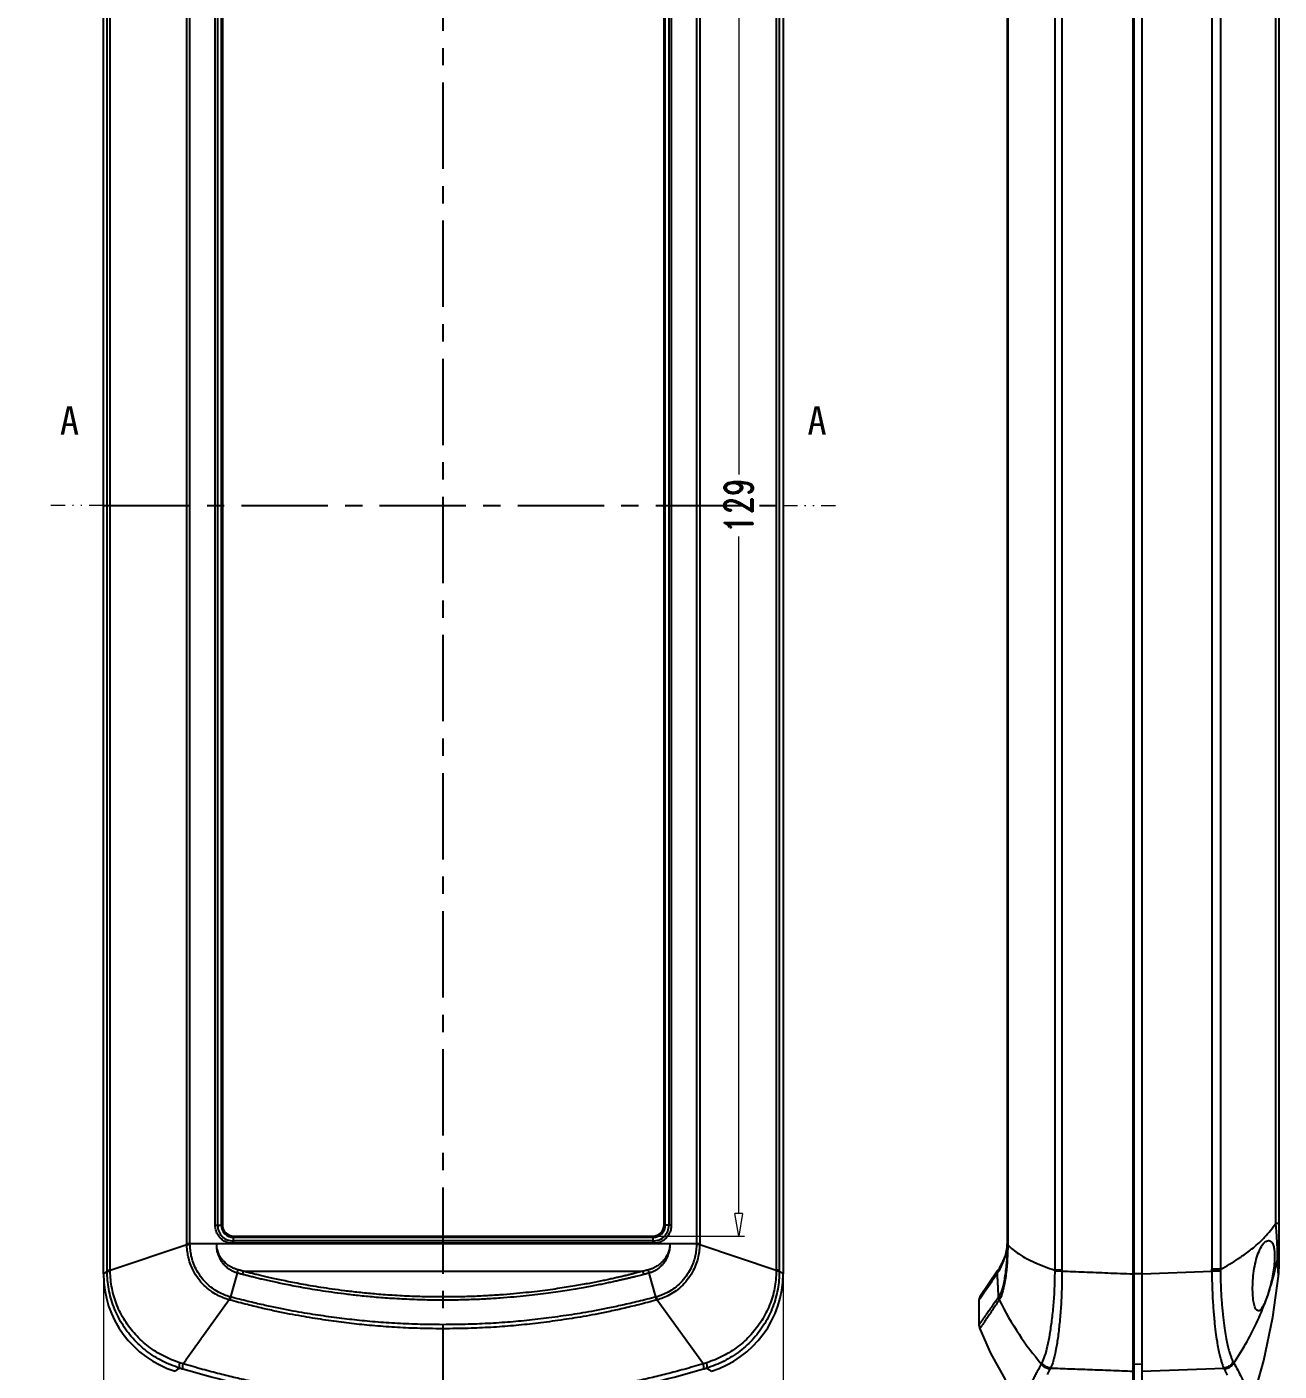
# Model space of a CAD drawing. Header units: millimetres. Extents: x 4688 to 5146, y 1130 to 1448.
# Drawn here: x 4749.7 to 4860.2, y 1237.9 to 1356.5 of the extents above; entities that cross this region are included whole.
import ezdxf
from ezdxf.enums import TextEntityAlignment as Align

# ---------------------------------------------------------------- set-up
doc = ezdxf.new("R2010")
doc.units = ezdxf.units.MM
doc.header["$MEASUREMENT"] = 0
doc.linetypes.add('CENTER', pattern=[50.800000000000004, 31.75, -6.35, 6.35, -6.35])
doc.linetypes.add('DIVIDE', pattern=[31.75, 12.7, -6.35, 0, -6.35, 0, -6.35])
doc.layers.get('0').update_dxf_attribs({"linetype": 'CONTINUOUS'})
doc.layers.get('Defpoints').update_dxf_attribs({"linetype": 'CONTINUOUS'})
doc.layers.add('dim', color=82, linetype='CONTINUOUS', lineweight=9)
doc.layers.add('hatch', color=56, linetype='CONTINUOUS', lineweight=9)
doc.styles.add('ROMAND', font='romand.shx', dxfattribs={"width": 0.75, "bigfont": 'gbcbig.shx'})
doc.styles.add('宋体', font='SimSun.ttf', dxfattribs={"height": 15})
doc.dimstyles.new('YanXiu', dxfattribs={"dimtxt": 2.5, "dimasz": 2.2, "dimexe": 1, "dimexo": 0, "dimgap": 0.66, "dimtad": 0, "dimzin": 0, "dimdsep": 46, "dimtxsty": 'ROMAND', "dimblk": 'CLOSEDBLANK', "dimcen": 0, "dimclrd": 3, "dimclre": 3, "dimclrt": 7, "dimadec": 0, "dimazin": 0, "dimtfac": 1, "dimtdec": 4, "dimtofl": 0, "dimtmove": 0, "dimatfit": 3, "dimldrblk": 'CLOSEDBLANK', "dimfxl": 0, "dimtolj": 1, "dimtzin": 0, "dimlwd": 0, "dimlwe": 0, "dimarcsym": 0})

# ---------------------------------------------------------------- blocks, each defined once
blk = doc.blocks.new('_ClosedBlank')
at = {"color": 0, "linetype": 'ByBlock', "lineweight": -2}
for p, q in [((-1, 0.1666666666666667), (0, 0)), ((-1, 0.1666666666666667), (-1, -0.1666666666666667)), ((0, 0), (-1, -0.1666666666666667))]:
    blk.add_line(p, q, dxfattribs=at)
blk = doc.blocks.new('*D6')
at = {"layer": 'Defpoints', "color": 0}
for p in [(4756.438438624612, 1246.466088006852), (4816.438438624612, 1246.466088006852), (4816.438438624612, 1225.505168216262)]:
    blk.add_point(p, dxfattribs=at)
at = {"layer": 'dim', "color": 3, "lineweight": 5}
for p, q in [((4756.438438624612, 1246.466088006852), (4756.438438624612, 1225.005418216262)), ((4816.438438624612, 1246.466088006852), (4816.438438624612, 1225.005418216262)), ((4758.438438624612, 1225.505168216262), (4784.465474338897, 1225.505168216262)), ((4814.438438624612, 1225.505168216262), (4788.411402910327, 1225.505168216262))]:
    blk.add_line(p, q, dxfattribs=at)
at = {"layer": 'dim', "color": 3, "lineweight": 5, "xscale": 2, "yscale": 2, "zscale": 2, "rotation": 180}
blk.add_blockref('_ClosedBlank', (4756.438438624612, 1225.505168216262), dxfattribs=at)
at = {"layer": 'dim', "color": 3, "lineweight": 5, "xscale": 2, "yscale": 2, "zscale": 2}
blk.add_blockref('_ClosedBlank', (4816.438438624612, 1225.505168216262), dxfattribs=at)
at = {"layer": 'dim', "color": 7, "insert": (4786.438438624612, 1225.505168216262), "char_height": 2.5, "attachment_point": 5, "style": 'ROMAND'}
blk.add_mtext('60', dxfattribs=at)
blk = doc.blocks.new('*D7')
at = {"layer": 'Defpoints', "color": 0}
for p in [(4747.425133011658, 1394.298872139452), (4786.438438618668, 1394.298872139452), (4786.438438630556, 1234.298088084652)]:
    blk.add_point(p, dxfattribs=at)
at = {"layer": 'dim', "color": 3, "lineweight": 5}
for p, q in [((4786.438438618668, 1394.298872139452), (4746.925383011658, 1394.298872139452)), ((4747.425133011658, 1392.298872139452), (4747.425133011658, 1317.030372969195)), ((4747.425133011658, 1236.298088084652), (4747.425133011658, 1311.566587254909)), ((4786.438438630556, 1234.298088084652), (4746.925383011658, 1234.298088084652))]:
    blk.add_line(p, q, dxfattribs=at)
at = {"layer": 'dim', "color": 3, "lineweight": 5, "xscale": 2, "yscale": 2, "zscale": 2}
for p, rotation in [((4747.425133011658, 1394.298872139452), 90), ((4747.425133011658, 1234.298088084652), 270)]:
    blk.add_blockref('_ClosedBlank', p, dxfattribs=dict(at, rotation=rotation))
at = {"layer": 'dim', "color": 7, "insert": (4747.425133011658, 1314.298480112053), "char_height": 2.5, "attachment_point": 5, "rotation": 90, "style": 'ROMAND'}
blk.add_mtext('160', dxfattribs=at)
blk = doc.blocks.new('*D14')
at = {"layer": 'Defpoints', "color": 0}
for p in [(4804.93980908989, 1378.800504164052), (4804.939809089912, 1249.796456060052), (4812.520749638588, 1249.796456060052)]:
    blk.add_point(p, dxfattribs=at)
at = {"layer": 'dim', "color": 3, "lineweight": 5}
for p, q in [((4804.93980908989, 1378.800504164052), (4813.020499638588, 1378.800504164052)), ((4812.520749638588, 1376.800504164052), (4812.520749638588, 1317.030372969195)), ((4812.520749638588, 1251.796456060052), (4812.520749638588, 1311.566587254909)), ((4804.939809089912, 1249.796456060052), (4813.020499638588, 1249.796456060052))]:
    blk.add_line(p, q, dxfattribs=at)
at = {"layer": 'dim', "color": 3, "lineweight": 5, "xscale": 2, "yscale": 2, "zscale": 2}
for p, rotation in [((4812.520749638588, 1378.800504164052), 90), ((4812.520749638588, 1249.796456060052), 270)]:
    blk.add_blockref('_ClosedBlank', p, dxfattribs=dict(at, rotation=rotation))
at = {"layer": 'dim', "color": 7, "insert": (4812.520749638588, 1314.298480112053), "char_height": 2.5, "attachment_point": 5, "rotation": 90, "style": 'ROMAND'}
blk.add_mtext('129', dxfattribs=at)

msp = doc.modelspace()

# ---------------------------------------------------------------- linework, layer by layer
at = {"color": 1, "linetype": 'CENTER', "ltscale": 0.24}
for p, q in [((4786.438438624612, 1234.287809585353), (4786.438438624612, 1394.309150638752)), ((4756.438438624612, 1314.298480112052), (4816.438438624612, 1314.298480112052))]:
    msp.add_line(p, q, dxfattribs=at)
at = {"color": 7, "linetype": 'Continuous'}
for p, q in [((4847.435233744037, 1236.679976058552), (4847.435233744037, 1391.916984165652)), ((4756.438438624612, 1246.466088006852), (4756.438438624612, 1382.130872217352)), ((4756.767669553012, 1246.807074574552), (4756.767669553012, 1381.789885649652)), ((4757.036775862212, 1246.806881363652), (4757.036775862212, 1381.790078860352)), ((4815.840101387112, 1381.790078860452), (4815.840101387112, 1246.806881363752)), ((4816.109207696312, 1381.789885649652), (4816.109207696312, 1246.807074574552)), ((4816.438438624612, 1382.130872217352), (4816.438438624612, 1246.466088006852)), ((4840.421494181237, 1381.790078860452), (4840.421494181237, 1246.806881363752)), ((4841.053133398337, 1381.789885649652), (4841.053133398337, 1246.807074574552)), ((4847.335233744036, 1236.017859288552), (4847.335233744036, 1382.130872217352)), ((4848.135233744037, 1236.021347952452), (4848.135233744037, 1382.130872217352)), ((4854.304983337637, 1381.724272156352), (4854.304983337637, 1246.872688067752)), ((4855.060547491437, 1381.724296447952), (4855.060547491437, 1246.872665624352)), ((4860.235233744037, 1247.291907188652), (4860.235233744037, 1381.305362276552)), ((4763.799405091412, 1249.106456060052), (4763.799405091412, 1379.490504164052)), ((4764.078105635112, 1249.106456060052), (4764.078105635112, 1379.490504164052)), ((4808.798771614112, 1379.490504164052), (4808.798771614112, 1249.106456060052)), ((4809.077472157912, 1379.490504164052), (4809.077472157912, 1249.106456060052)), ((4836.235233744037, 1379.490504164052), (4836.235233744037, 1249.106456060052)), ((4836.274855689937, 1379.490504164052), (4836.274855689937, 1249.106456060052)), ((4766.309420039312, 1250.776076980952), (4766.309420039312, 1377.820875737852)), ((4766.527181511112, 1250.768285981952), (4766.527181511112, 1377.828652383552)), ((4766.836193228712, 1377.828173641752), (4766.836193228712, 1250.768882471652)), ((4766.918020617412, 1377.822335405852), (4766.918020617412, 1250.774748180652)), ((4766.938438624612, 1377.801874629352), (4766.938438624612, 1250.795085594752)), ((4805.938438624612, 1250.795085594752), (4805.938438624612, 1377.801874629352)), ((4805.958856631912, 1250.774693979352), (4805.958856631912, 1377.821993953952)), ((4806.040684020612, 1250.768747991352), (4806.040684020612, 1377.828475983152)), ((4806.349695738212, 1377.828552640252), (4806.349695738212, 1250.768423867052)), ((4806.567457209912, 1377.820883829052), (4806.567457209912, 1250.776085165052)), ((4859.941037732337, 1250.938836170352), (4859.941037732337, 1377.658124214752)), ((4766.309420039312, 1250.768881705152), (4766.527181511112, 1250.768881705152)), ((4766.527181511112, 1250.768285981952), (4766.836193228712, 1250.768882471652)), ((4766.918020617412, 1250.774748180652), (4766.938438624612, 1250.795085594752)), ((4805.958856631912, 1250.774693979352), (4805.938438624612, 1250.795085594752)), ((4806.567457209912, 1250.768881705152), (4806.040684020612, 1250.768747991352)), ((4859.941037732136, 1250.938710210952), (4860.235233744037, 1250.938751682452)), ((4767.910864269712, 1249.167437474752), (4767.910730556012, 1249.694210664152)), ((4767.910730556012, 1249.694210664152), (4804.966012213012, 1249.694210664152)), ((4767.916676543912, 1249.776038052752), (4767.937068159412, 1249.796456060052)), ((4767.916676543912, 1249.776038052752), (4804.960146504012, 1249.776038052752)), ((4767.937068159412, 1249.796456060052), (4804.939809089912, 1249.796456060052)), ((4804.960146504012, 1249.776038052752), (4804.939809089912, 1249.796456060052)), ((4804.966608702712, 1249.385198946552), (4804.966012213012, 1249.694210664152)), ((4757.036775862212, 1246.806881363652), (4763.799594904412, 1249.059181604252)), ((4809.077472157912, 1249.106456060052), (4763.799405091412, 1249.106456060052)), ((4763.799593526112, 1249.059138307652), (4764.078276549612, 1249.061446383452)), ((4804.966608702712, 1249.385198946552), (4767.910406431612, 1249.385198946552)), ((4804.958817703712, 1249.167437474752), (4767.918067729612, 1249.167437474752)), ((4804.966012979512, 1249.167437474752), (4804.966012979512, 1249.385198946552)), ((4809.077297549212, 1249.059132428052), (4808.798600699613, 1249.061446371952)), ((4809.077282344612, 1249.059181605152), (4815.840101387112, 1246.806881363752)), ((4836.235220776937, 1249.083958749452), (4836.235181885037, 1249.061446371152)), ((4836.235233744037, 1249.106456060052), (4836.235220776937, 1249.083958749452)), ((4836.274855689937, 1249.106456060052), (4836.235233744037, 1249.106456060052)), ((4836.274841910237, 1249.082798601352), (4836.274800607737, 1249.059181605152)), ((4836.274855689937, 1249.106456060052), (4836.274841910237, 1249.082798601352)), ((4756.767639054212, 1246.709180842652), (4756.438438624612, 1246.466088006852)), ((4756.767639054212, 1246.709180842652), (4756.767669553012, 1246.807074574552)), ((4756.767669553212, 1246.807074574452), (4757.036775862412, 1246.807084057852)), ((4757.038080236712, 1246.701746603952), (4757.036823646712, 1246.806891434652)), ((4768.248314743112, 1246.539721702552), (4767.665945912912, 1244.426724965752)), ((4768.810762151212, 1246.691936650752), (4804.066115098112, 1246.691936650752)), ((4805.211043331212, 1244.426318403852), (4804.628562496712, 1246.539721736852)), ((4815.840053602512, 1246.806891434552), (4815.838797012512, 1246.701746603952)), ((4816.109207696112, 1246.807074574452), (4815.840074479812, 1246.807093541252)), ((4816.109207696312, 1246.807074574552), (4816.109238195012, 1246.709180842652)), ((4816.109238195012, 1246.709180842652), (4816.438438624612, 1246.466088006852)), ((4835.354637399737, 1246.691936650752), (4833.821089045437, 1244.424884504352)), ((4835.141604687837, 1246.374608966152), (4834.917338271437, 1246.041400013052)), ((4835.277966391837, 1246.577639609952), (4835.141604687837, 1246.374608966152)), ((4835.294625316137, 1246.438922088252), (4835.277450715137, 1246.413487411252)), ((4835.354637399737, 1246.691936650752), (4835.277966391837, 1246.577639609952)), ((4835.375786510037, 1246.723405984452), (4835.388802991237, 1246.742774014252)), ((4835.388802991237, 1246.742774014252), (4835.396642556637, 1246.754465230352)), ((4841.053716750537, 1246.709180845652), (4840.420721743237, 1246.701746682152)), ((4841.053133398337, 1246.807074574452), (4840.421465482937, 1246.807093541252)), ((4848.135233744037, 1246.475180280852), (4847.335233744036, 1246.475180280852)), ((4848.135233744037, 1246.466088006852), (4854.304071736236, 1246.705165190352)), ((4855.061191379137, 1246.696409523552), (4854.304068493637, 1246.704844550152)), ((4855.060547491437, 1246.872688558152), (4854.304983337637, 1246.872688067752)), ((4835.468972959336, 1244.426318403852), (4835.447204286237, 1244.851829750952)), ((4767.542170338912, 1244.170258374852), (4765.121356097412, 1240.816908623152)), ((4767.602853860412, 1244.154054798452), (4767.542170338912, 1244.170258374852)), ((4767.666010521812, 1244.426919868552), (4767.604512142412, 1244.443091667252)), ((4805.272506183312, 1244.442913063152), (4805.210978732712, 1244.426513381952)), ((4805.334844611512, 1244.170047351552), (4805.274151569212, 1244.153631954952)), ((4805.334844611512, 1244.170047351552), (4809.406253892112, 1238.529879472752)), ((4833.735233744037, 1244.149800161052), (4833.735233744037, 1241.982614359652)), ((4833.858720014137, 1244.325221299452), (4833.737943348237, 1244.148698115152)), ((4834.156454356837, 1244.760644329752), (4833.858720014137, 1244.325221299452)), ((4835.480537890737, 1244.442913063152), (4835.469021391837, 1244.426513381952)), ((4835.533289546737, 1244.170047351552), (4835.522004520137, 1244.153631954952)), ((4765.053977269312, 1240.723590141052), (4763.709242558412, 1238.860219618352)), ((4847.435233744037, 1239.167458538452), (4847.335233744036, 1239.175815960752)), ((4763.470770030312, 1238.529829911452), (4763.181324228712, 1238.621618961352)), ((4763.470771551612, 1238.529829650152), (4763.709242558412, 1238.860219618352)), ((4809.695553020612, 1238.621618961352), (4809.406261573612, 1238.529862133552)), ((4848.135233744037, 1238.451015230352), (4847.435233744037, 1238.486059286252)), ((4848.135233744037, 1237.880891104052), (4855.349680957737, 1238.149758531452)), ((4855.400630441637, 1238.053156229952), (4855.482264715437, 1237.887971992652)), ((4855.482264715437, 1237.887971992652), (4855.663073373037, 1237.522641428052))]:
    msp.add_line(p, q, dxfattribs=at)
for points in [[(4857.948088344837, 1235.464414051452), (4858.888579312937, 1238.828784969652), (4859.685926974536, 1242.657041055552), (4860.181451850637, 1246.255824854352)], [(4833.735233768337, 1241.981045902252), (4833.736215779537, 1241.936739484852), (4833.801094084537, 1241.624138238552)], [(4833.801094774837, 1241.624138511552), (4834.742765008137, 1239.470225393052), (4836.053947848137, 1237.139803986652), (4837.449025695537, 1235.161394853952)]]:
    msp.add_lwpolyline(points, dxfattribs=at)
for centre, radius, start, end in [((4767.860468808912, 1250.718489012452), 1.3341278566, 177.8610129262958, 272.1450248301928), ((4767.906230757612, 1250.764269182452), 1.0700450937, 179.7529883062009, 270.2409390731883), ((4767.916091384912, 1250.774115355652), 0.9980627294, 179.9638197211052, 270.0334447150896), ((4804.960779454212, 1250.774108740652), 0.9980625528, 269.9638125310937, 0.03344929500440746), ((4804.970625560012, 1250.764248251452), 1.070045092, 269.7529852301849, 0.240935956097505), ((4805.016405746812, 1250.718486298852), 1.3341278437, 267.8610098133821, 2.145022613095484), ((4769.665094503012, 1249.106369948252), 5.8656894122, 179.999158864395, 180.4609385065936), ((4768.914436693512, 1249.082435429952), 4.8362915477, 179.7154311026935, 180.2486635867936), ((4803.962440472412, 1249.082435419452), 4.8362915628, 359.7513365425971, 0.284569017096144), ((4803.196569524212, 1249.106431057652), 5.8809026337, 359.5396585335041, 0.0002435901960110377), ((4833.190451022737, 1249.128445389852), 3.0454149331, 351.2102535899041, 356.9194259310938), ((4833.527142735637, 1249.107540324552), 2.708091204, 356.9768367581013, 359.9781947429943), ((4833.532802096137, 1249.107456380552), 2.7024318331, 356.9737155847932, 359.9787916410021), ((4850.946001380737, 1249.382866267452), 9.289231389600001, 349.8423072788979, 359.9991512671955), ((4801.664416195636, 1243.325630822152), 58.59212669319999, 4.039855909794415, 4.325651239304305), ((4850.235233744037, 1247.291565930352), 10, 354.0549791670002, 359.9999999979026), ((4765.423189793312, 1246.463939590852), 8.9846870864, 179.9862995467994, 252.802369328104), ((4807.453686741312, 1246.463940117552), 8.984687086100001, 287.1976340326073, 0.01369709379874985), ((4565.536045459336, 1428.148300717552), 325.2506188963, 325.6785733585063, 326.0303858405883), ((4833.443736639337, 1247.801428608752), 2.2962039328, 326.6678617699953, 327.7543280141996), ((4849.068240474937, 1246.691253818752), 8.6475322818, 179.2337993540003, 179.9304781482043), ((4850.197909245137, 1246.812489104052), 9.1447774498, 180.0339242491992, 180.6472823758065), ((4838.806207017537, 1246.873263110552), 15.4987763307, 359.3785644750042, 359.9978741854985), ((4890.841814551837, 1246.866547229352), 35.7807916267, 179.9902018618016, 180.2724408349), ((4772.762815986212, 1243.120195551852), 5.3252402608, 165.6159574720944, 168.6278343566998), ((4772.866283093112, 1243.079597892152), 5.3719893729, 165.4748037260901, 168.4623730782027), ((4800.010561806812, 1243.078699555152), 5.3722419309, 11.54225065349999, 14.52770242430213), ((4800.114840104012, 1243.120331713252), 5.3245441445, 11.37025335250283, 14.38246686808982), ((4834.235233946237, 1244.144736016252), 0.5000000001, 145.9235978955995, 179.999995526495), ((4836.453828003537, 1244.489612378352), 0.9744055021, 182.7469953362034, 199.1441405142996), ((4794.805397068112, 1345.135409369052), 111.5588596989, 253.533202763518, 253.6812181462231), ((4786.390771731212, 1316.389483111752), 81.6066716065, 253.6802063718781, 259.7344594597174), ((4786.485011370412, 1316.394259710952), 81.6115652198, 280.2656552799776, 286.3193405972012), ((4777.904750358312, 1345.700824983252), 112.1483454972, 286.319184667923, 286.4666020014025), ((4840.803904149237, 1237.809552635552), 1.7265495493, 151.9435930582067, 155.3423170841058), ((4841.666335410337, 1237.171488593752), 1.8894416634, 148.7305122160079, 151.5778618090876), ((4853.567975482337, 1237.148323781152), 2.0438556604, 26.27682768570113, 29.33882821189372), ((4854.131285491137, 1237.595320171452), 2.3247997988, 25.64788049159794, 28.50195283860416)]:
    msp.add_arc(centre, radius, start, end, dxfattribs=at)
for centre, major_axis in [((4767.939810970612, 1250.797828406052), (0.7090462434, 0.7090462434)), ((4804.937066278612, 1250.797828406052), (-0.7090462434, 0.7090462434))]:
    msp.add_ellipse(centre, major_axis=major_axis, ratio=0.9972646886, start_param=2.3575640181, end_param=3.925621289100001, dxfattribs=at)
for points, start_tangent, end_tangent in [([(4767.918067729612, 1249.167437474752), (4767.502174206312, 1249.211188243752), (4767.106648005012, 1249.366504888552), (4766.766951247212, 1249.623476723252), (4766.510113720812, 1249.961706885652), (4766.353892334612, 1250.357281427052), (4766.309420039312, 1250.776076980952)], (-0.9995714633801762, -0.02927267661170013), (0.02518212343153934, 0.9996828800472072)), ([(4766.918020617412, 1250.774667587552), (4766.906090558412, 1250.772764963352), (4766.878308169112, 1250.770801053652), (4766.836196843312, 1250.768881690252)], (-0.8922113306870507, -0.4516181366969695), (-0.9992378733106388, -0.03903424831646787)), ([(4806.567457209912, 1250.776085165052), (4806.523706440912, 1250.360191641452), (4806.368389796012, 1249.964665440152), (4806.111417961412, 1249.624968682552), (4805.773187799012, 1249.368131156152), (4805.377613257712, 1249.211909770052), (4804.958817703712, 1249.167437474752)], (0.02927267661170013, -0.9995714633801762), (-0.9996828800472072, 0.02518212343153934)), ([(4805.958856631912, 1250.774667587552), (4805.970779057712, 1250.772738940852), (4805.998565643612, 1250.770810302352), (4806.040684020612, 1250.768881705152)], (0.886535992977907, -0.4626596299167203), (0.9992126068772463, -0.03967576410830519)), ([(4858.952372003037, 1249.692907851152), (4859.940563138237, 1250.939139018452)], (0.6900474171469081, 0.7237641619263011), (0.5379290087961442, 0.8429901431781974)), ([(4860.059118521337, 1249.294869860952), (4860.044585110137, 1249.526867388052), (4860.028315461137, 1249.770447372552), (4860.010181446737, 1250.029017789252), (4859.989894509337, 1250.306669609252), (4859.967027923337, 1250.608068339752), (4859.940973343937, 1250.938791626752)], (-0.0603675666996881, 0.998176215350155), (-0.08023572975161822, 0.9967759164783354)), ([(4767.916650152112, 1249.776038052752), (4767.914721505412, 1249.764115626952), (4767.912792866912, 1249.736329041152), (4767.910864269712, 1249.694210664152)], (-0.4626596299167203, -0.886535992977907), (-0.03967576410830519, -0.9992126068772463)), ([(4804.960227097212, 1249.776038052752), (4804.962129721412, 1249.764107993852), (4804.964093631112, 1249.736325604452), (4804.966012994512, 1249.694214278752)], (0.4516181366969695, -0.8922113306870507), (0.03903424831646787, -0.9992378733106388)), ([(4856.922585457637, 1247.995725140652), (4857.833443955637, 1248.671322622952), (4858.833324170737, 1249.570155150352), (4858.952372003037, 1249.692907851152)], (0.824564009801337, 0.5657686751140791), (0.6900474171376918, 0.7237641619350882)), ([(4767.542141897912, 1244.170228873952), (4767.013968593412, 1244.352637407752), (4766.471739565412, 1244.605774005952), (4765.906392707312, 1244.958607108152), (4765.325694933612, 1245.446787862852), (4764.791891220312, 1246.064150548452), (4764.376705142112, 1246.739770096552), (4764.097138745412, 1247.390968257752), (4763.926532973212, 1247.985253961752), (4763.833417866512, 1248.533748461652), (4763.799579255812, 1249.059175785352)], (-0.9594795285195639, 0.2817783425884179), (-0.01334506285840328, 0.9999109506837625)), ([(4767.604512142412, 1244.443091667252), (4767.097312509312, 1244.610909241752), (4766.582816927412, 1244.854412739352), (4766.052191944012, 1245.195806525952), (4765.510485305912, 1245.662688345752), (4765.012586901312, 1246.245399690152), (4764.622883220912, 1246.880580243552), (4764.358426074312, 1247.493039060152), (4764.196380519012, 1248.052269005152), (4764.108443899912, 1248.568215998352), (4764.078276549712, 1249.061446371052)], (-0.9660311432035152, 0.2584256766672179), (-0.007313628129391146, 0.9999732550641468)), ([(4768.248306800812, 1246.539683914252), (4768.130480833312, 1246.575520815852), (4768.006410738812, 1246.621170241652), (4767.875492254512, 1246.678542805652), (4767.737511095712, 1246.749910100752), (4767.592716052812, 1246.837903503252), (4767.442036912212, 1246.945449005752), (4767.287270385912, 1247.075638440452), (4767.131815540412, 1247.230908269752), (4766.980671818312, 1247.411986220752), (4766.839469292312, 1247.617457430952), (4766.715270413912, 1247.840502488852), (4766.615440579412, 1248.066343326552), (4766.541980447512, 1248.281001265052), (4766.491619581512, 1248.479528399352), (4766.460094368312, 1248.661267284652), (4766.443122940212, 1248.825997024652), (4766.436911495812, 1248.973791634952), (4766.438438624612, 1249.106456060052)], (-0.9644790497846409, 0.2641593506323718), (0.0364506104044817, 0.9993354556910012)), ([(4768.337056564012, 1246.814565294952), (4768.232559544212, 1246.843754297852), (4768.120988405412, 1246.880204919752), (4768.001395957512, 1246.925555611252), (4767.873104854212, 1246.981899356952), (4767.735730028812, 1247.051623215252), (4767.589420118612, 1247.137506213952), (4767.435036023012, 1247.242712389152), (4767.274981371312, 1247.370200729652), (4767.113414940612, 1247.521994287052), (4766.955725695912, 1247.698413926052), (4766.809976217412, 1247.894844083052), (4766.686637377212, 1248.099241680752), (4766.591177092612, 1248.298745551752), (4766.522323004012, 1248.487710956352), (4766.476650924412, 1248.664237917152), (4766.450074325012, 1248.826704260052), (4766.438540591012, 1248.973843874852), (4766.438438624612, 1249.106456060052)], (-0.9686606529115368, 0.2483878811476022), (0.03644898790623712, 0.9993355148700617)), ([(4806.438438624612, 1249.106456060052), (4806.437972515112, 1248.964784000852), (4806.425747266112, 1248.817978923952), (4806.399986380512, 1248.663078635452), (4806.357646724612, 1248.497778868052), (4806.294653844812, 1248.320412621252), (4806.206502003512, 1248.129970600252), (4806.089221161912, 1247.928695386152), (4805.945134673712, 1247.728198859852), (4805.782423575712, 1247.541589363152), (4805.610641718812, 1247.377780907952), (4805.440084108412, 1247.241422654852), (4805.279226321712, 1247.132335006052), (4805.131306747612, 1247.046289985152), (4804.995869628712, 1246.978190138252), (4804.871459849312, 1246.923920211552), (4804.755852827312, 1246.880192207152), (4804.646358457212, 1246.844371545952), (4804.539820675313, 1246.814565202452)], (0.0364818036954044, -0.999334317432925), (-0.9686605689332873, -0.2483882086449359)), ([(4806.438436544312, 1249.106509696752), (4806.439827067512, 1248.964716480652), (4806.433120294712, 1248.817198186552), (4806.416623933112, 1248.660084098952), (4806.387453108912, 1248.489985484752), (4806.341589128812, 1248.303992149252), (4806.274204261412, 1248.099766438152), (4806.180048857212, 1247.878338167952), (4806.058277503212, 1247.651662272452), (4805.913535976812, 1247.435063650252), (4805.753397879612, 1247.240050013552), (4805.587871697412, 1247.074053403352), (4805.426464436912, 1246.939003958452), (4805.273893875612, 1246.831191942952), (4805.130942371012, 1246.745216478052), (4804.997018385212, 1246.676471111252), (4804.870427036712, 1246.621154584352), (4804.748682020412, 1246.576287554452), (4804.628570439012, 1246.539683948452)], (0.03647821263811269, -0.9993344485219794), (-0.9644790454171193, -0.2641593665787424)), ([(4808.798600699613, 1249.061446371152), (4808.768921756512, 1248.572496203552), (4808.680860812412, 1248.053875934852), (4808.518866412412, 1247.494211049152), (4808.259021519812, 1246.890393342552), (4807.880634071012, 1246.268095253652), (4807.391028762012, 1245.687459426752), (4806.845022636912, 1245.210964390352), (4806.300177080612, 1244.857796672152), (4805.773567556912, 1244.608526139252), (4805.272506183312, 1244.442913063152)], (-0.00731279307857383, -0.9999732611712125), (-0.966028473896964, -0.2584356547001649)), ([(4809.077297994612, 1249.059175785152), (4809.043983478012, 1248.538301126952), (4808.950727597512, 1247.986960216452), (4808.780174856212, 1247.392211167252), (4808.505502741812, 1246.750204256252), (4808.102463441312, 1246.088280453752), (4807.577613604612, 1245.472876289352), (4806.992237797112, 1244.974336149152), (4806.411616688412, 1244.609263094952), (4805.856620278412, 1244.350119239952), (4805.334837538912, 1244.170050658152)], (-0.01334575560945317, -0.9999109414378926), (-0.9594752622904672, -0.2817928690592423)), ([(4836.199929792237, 1248.660084098952), (4836.169872027137, 1248.489985484752), (4836.127835607637, 1248.303992149252), (4836.071579809737, 1248.099766438152), (4835.999788246737, 1247.878338167952), (4835.915836965937, 1247.651662272452), (4835.826697564037, 1247.435063650252), (4835.739438262137, 1247.240050013552), (4835.659894022937, 1247.074053403352), (4835.591375435237, 1246.939003958452), (4835.533984762737, 1246.831191942952), (4835.486265891337, 1246.745216478052), (4835.446639272437, 1246.676471111252), (4835.413586184237, 1246.621154584352), (4835.385792740037, 1246.576287554452)], (-0.1501091075756176, -0.9886694370834226), (-0.5340048215948026, -0.8454814312056197)), ([(4836.200099822637, 1248.663078635452), (4836.170496791337, 1248.497778868052), (4836.129506163437, 1248.320412621252), (4836.075237122637, 1248.129970600252), (4836.006766072737, 1247.928695386152), (4835.927656722337, 1247.728198859852), (4835.844681395337, 1247.541589363152), (4835.764673301237, 1247.377780907952), (4835.692909970737, 1247.241422654852), (4835.632049806037, 1247.132335006052), (4835.581832597237, 1247.046289985152), (4835.540674674937, 1246.978190138252), (4835.506963759337, 1246.923920211552), (4835.479204507636, 1246.880192207152), (4835.456071922337, 1246.844371545952), (4835.436569471937, 1246.814565202452)], (-0.1515771036597816, -0.9884454368583588), (-0.549649022388181, -0.8353956860001834)), ([(4835.542949178037, 1246.981899356952), (4835.585002917537, 1247.051623215252), (4835.635005323237, 1247.137506213952), (4835.693611170637, 1247.242712389152), (4835.760808050237, 1247.370200729652), (4835.835463069937, 1247.521994287052), (4835.915005107237, 1247.698413926052), (4835.994159704037, 1247.894844083052), (4836.065510950137, 1248.099241680752), (4836.123859802336, 1248.298745551752), (4836.168422389037, 1248.487710956352), (4836.200099731437, 1248.663078649452)], (0.5224082965123785, 0.8526954742081343), (0.1515772411102441, 0.9884454157804603)), ([(4836.235181885037, 1249.061446371152), (4836.228044518437, 1248.572496203552), (4836.207531938036, 1248.053875934852), (4836.170260184337, 1247.494211049152), (4836.111113392537, 1246.890393342552), (4836.026076773837, 1246.268095253652), (4835.917828556237, 1245.687459426752), (4835.799579317437, 1245.210964390352), (4835.684779575537, 1244.857796672152), (4835.577675476637, 1244.608526139252)], (-0.002304500928366166, -0.9999973446342101), (-0.4482630419818029, -0.8939016977236481)), ([(4836.274809764637, 1249.059175785152), (4836.267276913537, 1248.538301126952), (4836.247188321637, 1247.986960216452), (4836.211099189537, 1247.392211167252), (4836.153853038037, 1246.750204256252), (4836.071204355737, 1246.088280453752), (4835.965412079036, 1245.472876289352), (4835.849208586437, 1244.974336149152), (4835.735663480337, 1244.609263094952)], (-0.003855508532119262, -0.9999925674993585), (-0.3382107618284944, -0.9410703908759374)), ([(4836.231465075637, 1248.964716480652), (4836.219974032937, 1248.817198186552), (4836.199929792237, 1248.660084098952)], (-0.05236494513418815, -0.998628015089249), (-0.1501091075936197, -0.9886694370806893)), ([(4836.274809692837, 1249.059132428052), (4836.252860288037, 1249.059912726952), (4836.235181536037, 1249.061446371952)], (-0.9995570176041553, 0.02976186416013734), (-0.002005350505396352, 0.9999979892826538)), ([(4836.274800607737, 1249.059181605152), (4837.255820367537, 1248.224586046652), (4838.659889993537, 1247.464207109152), (4840.421494181237, 1246.806881363752)], (0.6530581280643903, -0.7573077850973369), (0.9539041398308502, -0.3001114659815013)), ([(4857.955487870136, 1246.298480112052), (4858.079960090037, 1247.141759538952), (4858.277207366337, 1247.941056631152), (4858.536875817937, 1248.618889764152), (4858.833315923437, 1249.106435070752), (4859.135206651237, 1249.367365592652), (4859.301388406337, 1249.407035614752)], (0.1040865739127942, 0.9945682405602425), (0.999561259177554, 0.02961906736180248)), ([(4859.301388406337, 1249.407035614752), (4859.396907660537, 1249.395221527652), (4859.597134495837, 1249.236672919352), (4859.730870058936, 1248.951648495252), (4859.808212338537, 1248.580028220952), (4859.838293514137, 1248.139637755352), (4859.825691058437, 1247.620895732252), (4859.768182497037, 1247.013202126552), (4859.656033974937, 1246.298480112052)], (0.9995612591771632, 0.02961906737499118), (-0.1838202673202584, -0.9829598716744794)), ([(4860.089668714937, 1247.745043609952), (4860.098375531137, 1247.878343176152), (4860.102602649937, 1248.016835575452), (4860.103369542737, 1248.162962448152), (4860.101423017537, 1248.319688973552), (4860.097177724237, 1248.488638592152), (4860.090850400537, 1248.670321570952), (4860.082444618337, 1248.864903976052), (4860.071874889537, 1249.073918528752), (4860.059118521337, 1249.294869860952)], (0.08591854155952441, 0.9963021651167303), (-0.06036756667923723, 0.9981762153513917)), ([(4855.060327329237, 1246.873078572252), (4856.643398549437, 1247.808235972352), (4856.922585457637, 1247.995725140652)], (0.8824210235001123, 0.4704605586922397), (0.8245640098090988, 0.5657686751027672)), ([(4856.227025156437, 1238.601663593752), (4857.400387067037, 1240.489076207052), (4859.142479570837, 1244.319921737052), (4860.089599168637, 1247.744959716252)], (0.5644755688756338, 0.8254497756632622), (0.1981862682019473, 0.9801643755494208)), ([(4860.181404958736, 1246.256828915552), (4860.181354302037, 1246.257929530252), (4860.180725024137, 1246.271259673952), (4860.177361299337, 1246.340643863652), (4860.171492661737, 1246.458301429852), (4860.163597367037, 1246.607524311552), (4860.154346675337, 1246.774011938752), (4860.143071560437, 1246.965084668052), (4860.128676507236, 1247.192504115452), (4860.110958160537, 1247.453468364352)], (0.9991111518255095, 0.0421533663887445), (-0.07028706573307572, 0.9975268058506671)), ([(4763.182959683212, 1238.152229638252), (4761.638761622712, 1238.769675211052), (4760.243664314112, 1239.652841409452), (4759.032811314312, 1240.778239231552), (4758.055672001012, 1242.097715807252), (4757.341456142312, 1243.563237455552), (4756.910387138112, 1245.117963631952), (4756.767639054212, 1246.709180842452)], (-0.9586602912720829, 0.2845530634839928), (0.0002447569537496833, 0.9999999700470164)), ([(4756.767639054212, 1246.709180842452), (4756.807061392612, 1246.706510964652), (4756.898880314612, 1246.703986926452), (4757.038080221812, 1246.701746603852)], (0.9766872181349397, -0.2146673657821158), (0.9999180141691014, -0.0128048795433909)), ([(4763.181324228712, 1238.621618961352), (4761.732225387312, 1239.219629886952), (4760.419185544212, 1240.050001913752), (4759.268270661012, 1241.102214758352), (4758.325377557912, 1242.340253244252), (4757.626335775112, 1243.717834141852), (4757.194245923112, 1245.186695254252), (4757.038080236712, 1246.701746603952)], (-0.9531925950340472, 0.3023638152495416), (-0.0116733825583486, 0.9999318637485488)), ([(4768.248305467112, 1246.539684286052), (4768.275806310312, 1246.636500711452), (4768.305796213412, 1246.729385784652), (4768.337056564012, 1246.814565284452)], (0.2565460359366095, 0.9665320126334213), (0.3655565645727871, 0.9307891265467931)), ([(4768.724719984712, 1246.413485809452), (4768.627323350012, 1246.438865356852), (4768.530900915712, 1246.464124105152), (4768.436238937712, 1246.489151038852), (4768.342290135112, 1246.514275005952), (4768.248314743112, 1246.539721702552)], (-0.9677072313609044, 0.2520768025261605), (-0.9647619416712111, 0.2631242974390521)), ([(4768.810762151212, 1246.691936650752), (4768.714629562312, 1246.717848286452), (4768.618469928512, 1246.742735403652), (4768.524221183312, 1246.766802777552), (4768.430642782912, 1246.790635113152), (4768.337056564012, 1246.814565294952)], (-0.9629611632677723, 0.2696401269061767), (-0.9686675557558725, 0.2483609599472992)), ([(4768.724351611312, 1246.413581697752), (4768.751105004712, 1246.511739681552), (4768.780317940712, 1246.605824855452), (4768.810762150012, 1246.691932123452)], (0.2464719837419508, 0.9691499167983805), (0.3541686486971796, 0.9351815696858092)), ([(4804.152163413312, 1246.413487411252), (4803.938990932912, 1246.358333183952), (4803.706925590212, 1246.299098540852), (4803.454667389112, 1246.235662559452), (4803.180935892212, 1246.167946981752), (4802.884441956312, 1246.095912640252), (4802.563796879712, 1246.019541893352), (4802.216860157412, 1245.938695127552), (4801.840457878712, 1245.853074225252), (4801.431229074712, 1245.762447706352), (4800.985816068212, 1245.666711254052), (4800.500844909712, 1245.565900033052), (4799.973048015812, 1245.460230803352), (4799.399444148212, 1245.350149467152), (4798.777134838212, 1245.236301017152), (4798.103036925512, 1245.119498780852), (4797.372947459212, 1245.000605779752), (4796.581048406612, 1244.880548546252), (4795.721369132312, 1244.760644329652), (4794.787504493412, 1244.642625407952), (4793.772589141712, 1244.528723965452), (4792.669115913412, 1244.421757490852), (4791.468293145312, 1244.325221299452), (4790.160933822712, 1244.243580944352), (4788.737140728712, 1244.182430734552), (4787.183731526712, 1244.148698115152), (4785.485933275412, 1244.151208614652), (4783.671586301912, 1244.199345718652), (4781.912693920812, 1244.290847689352), (4780.330201307912, 1244.410967793552), (4778.940058153612, 1244.546144320852), (4777.699074377912, 1244.690405373252), (4776.583218110712, 1244.839259661252), (4775.577716700612, 1244.989028605552), (4774.668659826312, 1245.137278457552), (4773.842726728912, 1245.282618586152), (4773.090916402312, 1245.423782941452), (4772.406456794512, 1245.559694492752), (4771.783055316312, 1245.689648567152), (4771.215279167112, 1245.813149591252), (4770.698134816412, 1245.929925464052), (4770.226631904412, 1246.039975674152), (4769.796214494412, 1246.143432725452), (4769.403857809912, 1246.240244164352), (4769.047485962012, 1246.330253071152), (4768.724719984712, 1246.413485809452)], (-0.9677282213947532, -0.2519962093289255), (-0.967726835502379, 0.2520015314408859)), ([(4804.065736202212, 1246.691936650752), (4803.853637142712, 1246.636829323352), (4803.622719281112, 1246.577639609952), (4803.371707936812, 1246.514251821052), (4803.099328904612, 1246.446587976052), (4802.804299049712, 1246.374608966152), (4802.485235991812, 1246.298297025952), (4802.140009495912, 1246.217512409452), (4801.765461173812, 1246.131957186752), (4801.358246295712, 1246.041400013052), (4800.915023503512, 1245.945736681952), (4800.432435208212, 1245.845002445452), (4799.907229315112, 1245.739414044952), (4799.336438530912, 1245.629417097252), (4798.717177972012, 1245.515656165452), (4798.046378836212, 1245.398943998252), (4797.319857878412, 1245.280142965352), (4796.531824441512, 1245.160178830352), (4795.676335442012, 1245.040367602552), (4794.747015144412, 1244.922439611652), (4793.737030010812, 1244.808624386752), (4792.638907842612, 1244.701735928352), (4791.443902159912, 1244.605265460152), (4790.142877273812, 1244.523676222152), (4788.725987037512, 1244.462560771052), (4787.180116822512, 1244.428845314352), (4785.490565889312, 1244.431354384352), (4783.685021688312, 1244.479466097352), (4781.934650716912, 1244.570913396352), (4780.359820480212, 1244.690953490652), (4778.976417142912, 1244.826031420252), (4777.741463823612, 1244.970182666952), (4776.631041690812, 1245.118921827452), (4775.630446619112, 1245.268574640552), (4774.725832894212, 1245.416709859152), (4773.903942699012, 1245.561938031252), (4773.155817513212, 1245.702994054152), (4772.474717247212, 1245.838801611252), (4771.854378915112, 1245.968656463652), (4771.289395510712, 1246.092063108952), (4770.774797691312, 1246.208749471352), (4770.305619192812, 1246.318715078352), (4769.877326213612, 1246.422092518452), (4769.486907944612, 1246.518829939652), (4769.132297732712, 1246.608770531952), (4768.811141047112, 1246.691936650752)], (-0.9674693324771589, -0.2529883213039696), (-0.9674680512852536, 0.2529932207437861)), ([(4804.152144523612, 1246.413482522952), (4804.125418078012, 1246.511687346452), (4804.096210571612, 1246.605809655252), (4804.065736202212, 1246.691936650852)], (-0.2460563022088162, 0.969255537071274), (-0.3546634631286334, 0.934994025607439)), ([(4804.539820675313, 1246.814565202452), (4804.446396811212, 1246.790676427952), (4804.352993254912, 1246.766888586452), (4804.258796646512, 1246.742835222852), (4804.162463153212, 1246.717904765952), (4804.066115098112, 1246.691936650752)], (-0.9686675761621921, -0.2483608803577245), (-0.9629641766229348, -0.269629365130939)), ([(4804.628562496712, 1246.539721736852), (4804.534750107912, 1246.514318888452), (4804.440976652712, 1246.489240990052), (4804.346367574412, 1246.464227024352), (4804.249771258612, 1246.438922088252), (4804.152163413312, 1246.413487411252)], (-0.9647619254079539, -0.26312435706931), (-0.9677055859892479, -0.2520831189215299)), ([(4804.628560976112, 1246.539721325652), (4804.601062539412, 1246.636525786252), (4804.571076403412, 1246.729398030352), (4804.539820675313, 1246.814565208252)], (-0.2565586512031697, 0.966528664082349), (-0.3655535461285264, 0.9307903119998937)), ([(4816.109238195012, 1246.709180842452), (4815.966448315712, 1245.117733648652), (4815.535315884412, 1243.562959890352), (4814.821170932212, 1242.097657639452), (4813.844060730012, 1240.778234938852), (4812.633285349112, 1239.652896687552), (4811.238218135212, 1238.769727668452), (4809.693916719312, 1238.152229386452)], (0.0002440731896950067, -0.9999999702141388), (-0.958660340564393, -0.2845528974179709)), ([(4815.838797012512, 1246.701746603952), (4815.682587436412, 1245.186475723252), (4815.250436052612, 1243.717576034852), (4814.551466792612, 1242.340187464952), (4813.608591007112, 1241.102211201752), (4812.457764840312, 1240.050052205452), (4811.144747195512, 1239.219679801252), (4809.695553020612, 1238.621618961352)], (-0.01167552432321229, -0.9999318387429107), (-0.9531934747293058, -0.3023610420233936)), ([(4816.109211444712, 1246.709180845652), (4816.069794286612, 1246.706511049252), (4815.977981899312, 1246.703987044752), (4815.838789378812, 1246.701746682152)], (-0.9766727572135389, -0.2147331490871959), (-0.9999179996440881, -0.0128060137343886)), ([(4834.917338271437, 1246.041400013052), (4834.852843461137, 1245.945736681952), (4834.784877026737, 1245.845002445452), (4834.713576457837, 1245.739414044952), (4834.639234069137, 1245.629417097252), (4834.562277371537, 1245.515656165552), (4834.483249018836, 1245.398943998252), (4834.402727223937, 1245.280142965352), (4834.321335629237, 1245.160178830352), (4834.239966484237, 1245.040367602552), (4834.159800079837, 1244.922439611752), (4834.082364428137, 1244.808624386752), (4834.009595906737, 1244.701735928352), (4833.943901224637, 1244.605265460152), (4833.888339312937, 1244.523676222152), (4833.846728624237, 1244.462560771052), (4833.823783303037, 1244.428845314352), (4833.823606264737, 1244.428585046052)], (-0.5588638800310114, -0.8292594066977372), (0.826800395883681, -0.562495426973934)), ([(4835.277447400937, 1246.413482522952), (4835.283309686737, 1246.511687346452), (4835.309401240637, 1246.605809655252), (4835.354637399537, 1246.691936650852)], (-0.0444974822637336, 0.9990094964874904), (0.5569082547489926, 0.8305740158423157)), ([(4835.362197735837, 1246.539721736852), (4835.345325870737, 1246.514318888452), (4835.328550989437, 1246.489240990052), (4835.311717749337, 1246.464227024352), (4835.294625316137, 1246.438922088252)], (-0.5515277033500511, -0.8341565754925261), (-0.560041453454689, -0.8284645860942758)), ([(4835.436569471937, 1246.814565202452), (4835.420786606037, 1246.790676427952), (4835.404952093437, 1246.766888586452), (4835.388844076237, 1246.742835222852), (4835.372085599337, 1246.717904765952), (4835.354637399737, 1246.691936650752)], (-0.5496505762381146, -0.8353946636417476), (-0.5565335636268373, -0.8308251275429827)), ([(4835.362197475137, 1246.539721325652), (4835.367556615937, 1246.636525786252), (4835.392687587937, 1246.729398030352), (4835.436569463237, 1246.814565208252)], (-0.04783183934223875, 0.9988554025208747), (0.549672350279484, 0.8353803369353556)), ([(4835.447204286237, 1244.851829750952), (4835.442645799137, 1244.941273308852), (4835.437821509036, 1245.036061338952), (4835.432637935937, 1245.138057153152), (4835.427018325237, 1245.248807444352), (4835.420934699537, 1245.368908360352), (4835.414371443637, 1245.498719343152), (4835.407276438337, 1245.639330968152), (4835.399513666537, 1245.793516221152), (4835.390919355837, 1245.964634432552), (4835.381540892236, 1246.151869301252), (4835.371779897437, 1246.347304112252), (4835.362197735837, 1246.539721736852)], (-0.05093245347547088, 0.9987021003196945), (-0.0496648491049629, 0.998765939929562)), ([(4840.420714559137, 1246.701746603952), (4840.389070984337, 1245.186475723252), (4840.295746626337, 1243.717576034852), (4840.148277324837, 1242.340187464952), (4839.966003647437, 1241.102211201752), (4839.759605933837, 1240.050052205452), (4839.529437006837, 1239.219679801252), (4839.280250110937, 1238.621618961352)], (-0.001540298193448066, -0.9999988137400341), (-0.4694033076675223, -0.8829838813652204)), ([(4841.053715349137, 1246.709180842452), (4841.037974561636, 1245.117733648652), (4840.967739022737, 1243.562959890352), (4840.847193810737, 1242.097657639452), (4840.691101471637, 1240.778234938852), (4840.506571380137, 1239.652896687552), (4840.292573115037, 1238.769727668452), (4840.051372769437, 1238.152229386452)], (0.005813655695965818, -0.9999831005609289), (-0.4675722570583477, -0.8839548542936808)), ([(4841.053715349137, 1246.709180842652), (4843.032960498437, 1246.632490427052), (4845.112253761837, 1246.552016925452), (4847.335233744036, 1246.466088006852)], (0.9992493173129371, -0.03874018391321202), (0.9992546821551636, -0.0386015568466217)), ([(4854.304070457037, 1246.705165141052), (4854.332200313437, 1245.017272155252), (4854.411842334737, 1243.547954796752), (4854.516505126837, 1242.327915914552), (4854.632427390737, 1241.321835314652), (4854.751133797037, 1240.506016115652), (4854.866529359537, 1239.855020445452), (4854.976885157837, 1239.333175133252), (4855.081950771337, 1238.913883985352), (4855.180228096136, 1238.583930035252), (4855.270043131637, 1238.332760635352), (4855.349650664037, 1238.149804941252)], (-0.005099039844124328, -0.9999869998118316), (0.4359761577166837, -0.8999582156425916)), ([(4855.061195655737, 1246.696409478752), (4855.094720774136, 1245.127733860452), (4855.180571658737, 1243.758747065452), (4855.292249206137, 1242.621487660652), (4855.415249554537, 1241.684359320452), (4855.540450348837, 1240.922476400252), (4855.661856961236, 1240.312285507152), (4855.778160338237, 1239.821858572852), (4855.889312747837, 1239.427070380152), (4855.993737105037, 1239.115823245352), (4856.089434657337, 1238.878320812852), (4856.174321527837, 1238.704688395652)], (-0.001831071728155374, -0.999998323586758), (0.4773124610753079, -0.8787336425232806)), ([(4858.396306766337, 1243.212201306952), (4858.266339793937, 1243.259060143752), (4858.101292433137, 1243.540978839252), (4857.981122126837, 1244.031550494352), (4857.912272903137, 1244.688670746152), (4857.901236634237, 1245.462859779452), (4857.955487870136, 1246.298480112052)], (-0.9952702357161306, 0.09714503537267352), (0.1040865739128843, 0.9945682405602332)), ([(4859.656033974937, 1246.298480112052), (4859.505516158737, 1245.598387316352), (4859.323938953137, 1244.926574627952), (4859.120680600037, 1244.311744404152), (4858.903647098437, 1243.788338596852), (4858.681025780937, 1243.404560257452), (4858.464040399836, 1243.215473140352), (4858.396306766337, 1243.212201306952)], (-0.1838202673129135, -0.9829598716758527), (-0.9952702357164546, 0.09714503536935373)), ([(4805.274151569212, 1244.153631954952), (4803.718210670912, 1243.745098240052), (4802.296856888712, 1243.403431135152), (4801.005306774112, 1243.121267429752), (4799.837290811612, 1242.889718045052), (4798.783439252112, 1242.698888602652), (4797.816769647412, 1242.538124617852), (4796.821153275612, 1242.386035062152), (4795.807466682712, 1242.244371949052), (4794.818475442112, 1242.118734553652), (4793.844604483812, 1242.007713166452), (4792.872000463612, 1241.910637469752), (4791.888917825812, 1241.827541418552), (4790.893746988512, 1241.758953626952), (4789.901798375212, 1241.705340988952), (4788.902298298612, 1241.665117074552), (4787.849170768212, 1241.637529916252), (4786.693166723912, 1241.624581597852), (4785.489542471212, 1241.630137897652), (4784.401440715012, 1241.652002575152), (4783.386460233612, 1241.686972677652), (4782.392127345012, 1241.734932186752), (4781.390664017912, 1241.797768440052), (4780.408818927312, 1241.874582872452), (4779.466871688612, 1241.962601393552), (4778.562271376312, 1242.059753302052), (4777.677878332112, 1242.165670500652), (4776.774256550412, 1242.284312525752), (4775.830429655212, 1242.419275541052), (4774.881034328812, 1242.566845925252), (4773.911310307812, 1242.730600054952), (4772.867686089012, 1242.922385149952), (4771.733755077412, 1243.150105622152), (4770.500996789512, 1243.421866487952), (4769.140792421112, 1243.750034699252), (4767.602853860412, 1244.154054798452)], (-0.9645040510833063, -0.2640680507821626), (-0.9645155296682649, 0.2640261218681714)), ([(4805.211043331212, 1244.426318403852), (4803.657374779312, 1244.031064217452), (4802.239115216912, 1243.700658562052), (4800.951338456512, 1243.427833117552), (4799.786944844012, 1243.203950976452), (4798.736371859812, 1243.019446466752), (4797.772700362412, 1242.864033799752), (4796.780094626512, 1242.717041487752), (4795.769408872712, 1242.580162019252), (4794.783534056312, 1242.458803623152), (4793.813174312012, 1242.351595336152), (4792.844666222612, 1242.257873080452), (4791.866059535412, 1242.177646838652), (4790.875425451212, 1242.111409395552), (4789.887655720512, 1242.059603122652), (4788.892227350112, 1242.020707056652), (4787.843419629912, 1241.994012481452), (4786.692126113212, 1241.981474956952), (4785.493384253012, 1241.986858997952), (4784.409743639112, 1242.008024248052), (4783.398912397112, 1242.041850105052), (4782.408664975112, 1242.088206396652), (4781.411695790712, 1242.148901021752), (4780.434375961812, 1242.223067242052), (4779.496561842012, 1242.308041936052), (4778.595469945612, 1242.401845062852), (4777.714043035812, 1242.504136256452), (4776.813175092812, 1242.618748729052), (4775.872138189912, 1242.749163356452), (4774.925645064312, 1242.891796568252), (4773.958943021612, 1243.050105467352), (4772.918581426512, 1243.235536587752), (4771.788202842212, 1243.455711757352), (4770.558977372412, 1243.718480547752), (4769.201673222912, 1244.035835022252), (4767.665945912912, 1244.426724965752)], (-0.9665985242856523, -0.2562953235016186), (-0.9666100510315251, 0.256251847300332)), ([(4835.468972959336, 1244.426318403852), (4835.191885434037, 1244.031064217452), (4834.960416443637, 1243.700658562052), (4834.767870821437, 1243.427833117552), (4834.608134101737, 1243.203950976452), (4834.475660051236, 1243.019446466752), (4834.363822097537, 1242.864033799752), (4834.258274821237, 1242.717041487752), (4834.160834435337, 1242.580162019252), (4834.075508890137, 1242.458803623152), (4834.000879080137, 1242.351595336152), (4833.935623539737, 1242.257873080452), (4833.879037394036, 1242.177646838652), (4833.831312198537, 1242.111409395552), (4833.793284809937, 1242.059603122652), (4833.764609071037, 1242.020707056652), (4833.744863326237, 1241.994012481452), (4833.735547682837, 1241.981474956952), (4833.735286111137, 1241.981120803252)], (-0.5748948829117552, -0.8182272750293034), (-0.5699665476197137, -0.8216678979943569)), ([(4835.522004520137, 1244.153631954952), (4835.247158616437, 1243.745098240052), (4835.017461196737, 1243.403431135152), (4834.826255795637, 1243.121267429752), (4834.667603072837, 1242.889718045052), (4834.536053785137, 1242.698888602652), (4834.425022286037, 1242.538124617852), (4834.320282131937, 1242.386035062152), (4834.223633209337, 1242.244371949052), (4834.139015227936, 1242.118734553652), (4834.064982035737, 1242.007713166452), (4834.000203417737, 1241.910637469752), (4833.943996844237, 1241.827541418552), (4833.896576712137, 1241.758953626952), (4833.858794288537, 1241.705340988952), (4833.830299425737, 1241.665117074552), (4833.810670080037, 1241.637529916252), (4833.801405981137, 1241.624581597852)], (-0.5589010533547969, -0.8292343532192203), (-0.5810557108593422, -0.8138637852108574)), ([(4835.522003803837, 1244.153631744952), (4835.495595725437, 1244.243140302852), (4835.477864437436, 1244.334310539552), (4835.468970800337, 1244.426315393252)], (-0.3277899417428106, 0.9447506306387126), (-0.04814232058550003, 0.9988404862482513)), ([(4835.577675476637, 1244.608526139252), (4835.480537890737, 1244.442913063152)], (-0.448263042123371, -0.8939016976526563), (-0.5749454124516583, -0.8181917701253127)), ([(4835.735663480337, 1244.609263094952), (4835.629458741637, 1244.350119239952), (4835.533285678737, 1244.170050658152)], (-0.3382107618096034, -0.9410703908827265), (-0.5216329423878565, -0.8531700143674691)), ([(4835.533285588037, 1244.170045435052), (4837.276296927637, 1241.128059665852), (4839.234818871337, 1238.529908891152)], (0.4357575011267832, -0.900064108945436), (0.6467788761646486, -0.7626775762713851)), ([(4765.053977269312, 1240.723590141052), (4765.070892832512, 1240.762019507852), (4765.095471503312, 1240.796379998752)], (0.3077247776954175, 0.951475412815437), (0.5817602710948471, 0.8133603057536372)), ([(4765.095471503312, 1240.796379998752), (4765.104984816412, 1240.809683158352), (4765.121356097412, 1240.816908623152)], (0.5817602716601865, 0.8133603053492751), (0.9783740488337902, 0.2068434687597759)), ([(4763.182960252512, 1238.152230003552), (4763.084600277412, 1238.088282476152), (4762.983981360512, 1238.022583459252), (4762.878363301412, 1237.953681306352), (4762.766681398012, 1237.880891104052)], (-0.8369936957204861, -0.5472125303062444), (-0.8378872254696481, -0.545843381744961)), ([(4763.182616186712, 1238.152349740352), (4763.150905577312, 1238.229064294352), (4763.150460868912, 1238.390696601652), (4763.181325188812, 1238.621620553552)], (-0.8319919586490196, 0.5547876897907598), (0.1742790979554754, 0.9846962963349797)), ([(4763.459441082512, 1238.070895090552), (4763.433278286612, 1238.144922381352), (4763.437055759412, 1238.302953589452), (4763.470413885312, 1238.529939118352)], (-0.8136403837327784, 0.5813684941232863), (0.182630038197496, 0.9831817070857154)), ([(4809.406253892112, 1238.529879472752), (4807.685713246512, 1238.034816122352), (4806.166366498412, 1237.632007070452), (4804.762729798012, 1237.288164230852), (4803.394628310212, 1236.978849545552), (4802.006493745912, 1236.690723843952), (4800.590330293812, 1236.423131857352), (4799.179049769612, 1236.182562542452), (4797.827865007612, 1235.976419906052), (4796.418878112612, 1235.786441354152), (4795.075758475212, 1235.628994768052), (4793.908591994712, 1235.510864905052), (4792.870299027512, 1235.420311578752), (4791.858911856012, 1235.345178893552), (4790.831778533112, 1235.282036296652), (4789.804369253612, 1235.232137014852), (4788.779329607112, 1235.195579008152), (4787.749880552512, 1235.172116194952), (4786.705275445612, 1235.161839468152), (4785.634128207612, 1235.165424270652), (4784.540401256712, 1235.183856611752), (4783.434440374112, 1235.217717564152), (4782.320973576412, 1235.267334850152), (4781.206295963412, 1235.332605897552), (4780.110824883312, 1235.411966798752), (4779.016983611412, 1235.506307151552), (4777.823023939612, 1235.626617692852), (4776.506687684512, 1235.780335740352), (4775.110647206212, 1235.967580610552), (4773.738916047912, 1236.175948293952), (4772.321731478712, 1236.416817030352), (4770.897801367512, 1236.685282817452), (4769.497717622912, 1236.975488667552), (4768.118999639012, 1237.287016114452), (4766.709796813412, 1237.632187366352), (4765.189489041912, 1238.035283048852), (4763.470771551612, 1238.529829650152)], (-0.9578624754143845, -0.2872272239761194), (-0.9578613947358501, 0.2872308278627)), ([(4809.417097502812, 1238.070795013552), (4809.443262349712, 1238.144822358652), (4809.439486482512, 1238.302855272952), (4809.406129160712, 1238.529843659652)], (0.8136630433335721, 0.5813367801138596), (-0.182626644526831, 0.9831823374679136)), ([(4809.693916148712, 1238.152229752452), (4809.792356613712, 1238.088230451552), (4809.892931954612, 1238.022559920252), (4809.998499467612, 1237.953690748452), (4810.110195851312, 1237.880891104052)], (0.836993695455152, -0.5472125307120883), (0.8378872254542852, -0.5458433817685434)), ([(4809.694266087312, 1238.152333292052), (4809.725975700312, 1238.229051019752), (4809.726418993712, 1238.390688555752), (4809.695553104312, 1238.621618822552)], (0.8319719730645996, 0.5548176601686337), (-0.1742805218581807, 0.9846960443207033)), ([(4839.234784181337, 1238.529879472752), (4838.977150929737, 1238.034816122352), (4838.766361167237, 1237.632007070452), (4838.584868070937, 1237.288164230852), (4838.420185725337, 1236.978849545552), (4838.265896589537, 1236.690723843952), (4838.122676274037, 1236.423131857352), (4837.994479745037, 1236.182562542452), (4837.885056648737, 1235.976419906052), (4837.784398597737, 1235.786441354152), (4837.700324708337, 1235.628994768052), (4837.636500914037, 1235.510864905052), (4837.587393483137, 1235.420311578752), (4837.546969436436, 1235.345178893552), (4837.513457939837, 1235.282036296652), (4837.487128448637, 1235.232137014852), (4837.467592719437, 1235.195579008152), (4837.454888328937, 1235.172116194952), (4837.449267855137, 1235.161839468152), (4837.449097247337, 1235.161529184952)], (-0.4613390018025166, -0.8872239432160617), (-0.8901965871619908, 0.4555765975169753)), ([(4840.004638107037, 1238.070795013552), (4839.706194349937, 1238.144822358652), (4839.441157249137, 1238.302855272952), (4839.234767116837, 1238.529843659652)], (-0.9955456011671626, 0.0942812600505147), (-0.555007908525096, 0.8318450705958405)), ([(4840.051423701137, 1238.152333292052), (4839.751776156637, 1238.229051019752), (4839.486158258137, 1238.390688555752), (4839.280249875637, 1238.621618822552)], (-0.9949285190418905, 0.1005845017739351), (-0.5466791943207407, 0.8373421394488789)), ([(4840.004638101437, 1238.070794911452), (4839.742467236637, 1237.586496020552)], (-0.4755011503736751, -0.8797150993323416), (-0.477072014428826, -0.8788642062621632)), ([(4840.051362785437, 1238.152229752452), (4841.768613826137, 1238.088230451552), (4843.529677753737, 1238.022559920252), (4845.378560304137, 1237.953690748452), (4847.335233744036, 1237.880891104052)], (0.9993032204924832, -0.03732390002868722), (0.9993094046441885, -0.03715795728612569)), ([(4856.174321622737, 1238.704688352352), (4855.967954112037, 1238.431911061352), (4855.681703357037, 1238.239294503352), (4855.349667556537, 1238.149783241852)], (-0.4611099626791407, -0.8873430015039514), (-0.9952948405631248, -0.09689262277606056)), ([(4856.226989001337, 1238.601707297952), (4856.019906467637, 1238.330773562252), (4855.733107029137, 1238.140392426952), (4855.400630255537, 1238.053159628352)], (-0.4648122216952213, -0.8854092830791603), (-0.9959001009935569, -0.09045987420411016)), ([(4856.227011790837, 1238.601672733752), (4856.923880611437, 1237.320758099452), (4857.402142154237, 1236.454999851052), (4857.703526907037, 1235.906351442052), (4857.878475842936, 1235.591019791452), (4857.947664991837, 1235.465177010752)], (0.4753008397036856, -0.8798233412321881), (-0.8878394885991717, -0.4601532815095003))]:
    msp.add_spline(points, degree=3, dxfattribs=dict(at, start_tangent=start_tangent, end_tangent=end_tangent))
at = {"layer": 'hatch', "color": 2, "linetype": 'DIVIDE', "ltscale": 0.1}
for p, q in [((4756.438438624612, 1314.298480112052), (4751.438438624612, 1314.298480112052)), ((4816.438438624612, 1314.298480112052), (4821.438438624612, 1314.298480112052))]:
    msp.add_line(p, q, dxfattribs=at)
at = {"layer": 'hatch', "color": 2}
for points in [[(4753.438438624612, 1314.298480112003, 0, 0, 0), (4753.438438624612, 1316.798480112003, 0.75, 0, 0), (4753.438438624612, 1319.298480112003, 0, 0, 0)], [(4819.438438624612, 1314.298480112052, 0, 0, 0), (4819.438438624612, 1316.798480112052, 0.75, 0, 0), (4819.438438624612, 1319.298480112052, 0, 0, 0)]]:
    msp.add_lwpolyline(points, format="xyseb", dxfattribs=at)

# ---------------------------------------------------------------- texts
at = {"layer": 'hatch', "color": 6, "style": '宋体'}
for p in [(4753.438438624606, 1321.798480112003), (4819.438438624606, 1321.798480112052)]:
    msp.add_text('A', height=2.5, dxfattribs=at).set_placement(p, align=Align.MIDDLE)

# ---------------------------------------------------------------- dimensions: what is measured, and where the dimension line sits
at = {"layer": 'dim'}
for base, p1, p2, override, picture, middle in [((4747.425133011658, 1394.298872139452), (4786.438438630556, 1234.298088084652), (4786.438438618668, 1394.298872139452), {"dimtxt": 2.5, "dimasz": 2, "dimexe": 0.49975, "dimgap": 0.49975}, '*D7', (4747.425133011658, 1314.298480112053)), ((4812.520749638588, 1249.796456060052), (4804.93980908989, 1378.800504164052), (4804.939809089912, 1249.796456060052), {"dimasz": 2, "dimexe": 0.49975, "dimgap": 0.49975}, '*D14', (4812.520749638588, 1314.298480112053)), ((4816.438438624612, 1225.505168216262), (4756.438438624612, 1246.466088006852), (4816.438438624612, 1246.466088006852), {"dimtxt": 2.5, "dimasz": 2, "dimexe": 0.49975, "dimgap": 0.49975}, '*D6', (4786.438438624612, 1225.505168216262))]:
    dim = msp.add_linear_dim(base=base, p1=p1, p2=p2, dimstyle='YanXiu', override=override, dxfattribs=at)
    dim.commit()
    dim.dimension.update_dxf_attribs({"geometry": picture, "text_midpoint": middle, "dimtype": 160})

doc.saveas('drawing.dxf')
